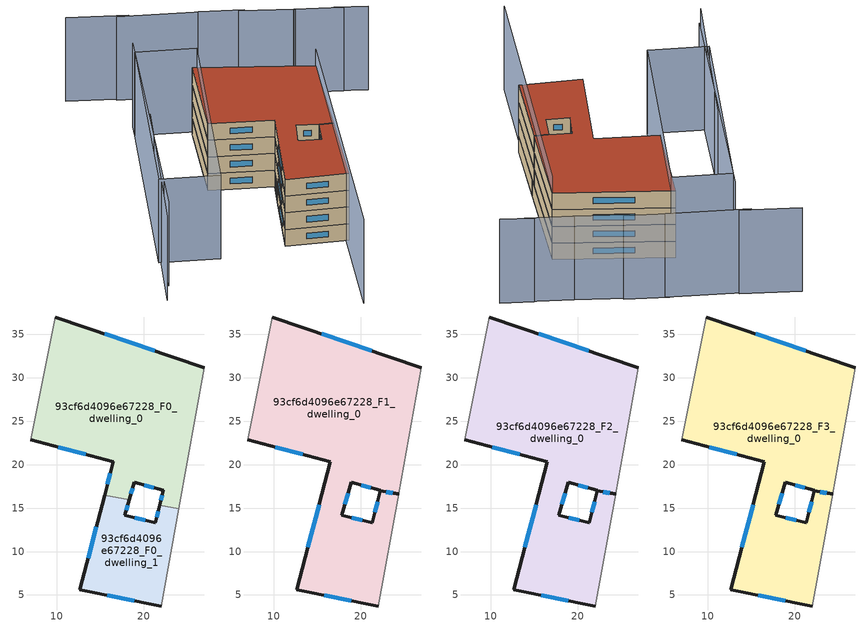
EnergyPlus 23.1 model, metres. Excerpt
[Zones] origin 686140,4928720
93cf6d4096e67228_F0_dwelling_0
 floor ground (EU_floor_Construction): 26.97,31.15 24.04,14.92 21.82,15.32 22.24,17.02 18.92,17.95 18.32,15.95 15.48,16.46 16.48,20.31 6.97,22.86 9.79,36.97 z0
 wall outside (EU_wall_Construction): 26.97,31.15 9.79,36.97 / 18.32,15.95 18.92,17.95 22.24,17.02 21.82,15.32 / 6.97,22.86 16.48,20.31 15.48,16.46 z0:3
 wall adiabatic (EU_wall_Construction): 24.04,14.92 26.97,31.15 / 9.79,36.97 6.97,22.86 z0:3
 wall to 93cf6d4096e67228_F0_dwelling_1 (EU_wall_Construction): 15.48,16.46 18.32,15.95 / 21.82,15.32 24.04,14.92 z0:3
 window (EU_Window_Construction): 21.24,33.09 15.52,35.03 / 22.1,16.45 21.96,15.88 / 20.03,17.64 21.13,17.33 / 18.52,16.62 18.72,17.28 / 16.15,19.03 15.81,17.74 / 10.14,22.01 13.31,21.16 z1:2
 roof outside (EU_roof_Construction): 24.34,16.58 24.35,16.63 22.24,17.01 22.23,16.96 z3
93cf6d4096e67228_F0_dwelling_1
 floor ground (EU_floor_Construction): 24.04,14.92 22.02,3.73 12.64,5.58 15.48,16.46 18.32,15.95 17.78,14.15 21.32,13.29 21.82,15.32 z0
 wall outside (EU_wall_Construction): 21.82,15.32 21.32,13.29 17.78,14.15 18.32,15.95 / 15.48,16.46 12.64,5.58 22.02,3.73 z0:3
 wall adiabatic (EU_wall_Construction): 22.02,3.73 24.04,14.92 z0:3
 window (EU_Window_Construction): 20.14,13.58 18.96,13.87 / 21.65,14.64 21.49,13.97 / 15.77,4.97 18.89,4.35 / 14.53,12.83 13.59,9.21 / 17.96,14.75 18.14,15.35 z1:2
93cf6d4096e67228_F1_dwelling_0
 floor outside (EU_floor_Construction): 24.35,16.63 22.24,17.01 18.92,17.95 22.24,17.02 z3
 floor to 93cf6d4096e67228_F0_dwelling_0 (EU_floor_Construction): 26.97,31.15 24.35,16.63 22.24,17.02 18.92,17.95 18.32,15.95 15.48,16.46 16.48,20.31 6.97,22.86 9.79,36.97 z3; 24.34,16.58 24.04,14.92 21.82,15.31 22.23,16.96 z3
 floor to 93cf6d4096e67228_F0_dwelling_1 (EU_floor_Construction): 24.04,14.92 22.02,3.73 12.64,5.58 15.48,16.46 18.32,15.95 17.78,14.15 21.32,13.29 21.82,15.31 z3
 wall outside (EU_wall_Construction): 26.97,31.15 9.79,36.97 / 24.35,16.63 22.24,17.01 / 24.34,16.58 22.23,16.96 21.32,13.29 17.78,14.15 18.92,17.95 22.24,17.02 / 6.97,22.86 16.48,20.31 12.64,5.58 22.02,3.73 z3:6
 wall adiabatic (EU_wall_Construction): 9.79,36.97 6.97,22.86 / 24.35,16.63 26.97,31.15 / 22.02,3.73 24.34,16.58 z3:6
 window (EU_Window_Construction): 21.24,33.09 15.52,35.03 / 23.65,16.76 22.94,16.89 / 20.03,17.64 21.13,17.33 / 18.16,15.42 18.54,16.69 / 20.14,13.58 18.96,13.87 / 21.92,15.74 21.62,14.52 / 23.64,16.71 22.93,16.84 / 15.77,4.97 18.89,4.35 / 15.2,15.4 13.92,10.49 / 10.14,22.01 13.31,21.16 z4:5
93cf6d4096e67228_F2_dwelling_0
 floor to 93cf6d4096e67228_F1_dwelling_0 (EU_floor_Construction): 26.97,31.15 24.35,16.63 22.24,17.02 18.92,17.95 17.78,14.15 21.32,13.29 22.23,16.96 24.34,16.58 22.02,3.73 12.64,5.58 16.48,20.31 6.97,22.86 9.79,36.97 z6
 wall outside (EU_wall_Construction): 26.97,31.15 9.79,36.97 / 22.24,17.01 24.35,16.63 / 22.23,16.96 21.32,13.29 17.78,14.15 18.92,17.95 22.24,17.02 / 22.23,16.96 24.34,16.58 / 6.97,22.86 16.48,20.31 12.64,5.58 22.02,3.73 z6:9
 wall adiabatic (EU_wall_Construction): 9.79,36.97 6.97,22.86 / 24.35,16.63 26.97,31.15 / 22.02,3.73 24.34,16.58 z6:9
 window (EU_Window_Construction): 21.24,33.09 15.52,35.03 / 22.94,16.89 23.65,16.76 / 20.03,17.64 21.13,17.33 / 18.16,15.42 18.54,16.69 / 20.14,13.58 18.96,13.87 / 21.92,15.74 21.62,14.52 / 22.93,16.84 23.64,16.71 / 15.77,4.97 18.89,4.35 / 15.2,15.4 13.92,10.49 / 10.14,22.01 13.31,21.16 z7:8
93cf6d4096e67228_F3_dwelling_0
 floor to 93cf6d4096e67228_F2_dwelling_0 (EU_floor_Construction): 26.97,31.15 24.35,16.63 22.24,17.02 18.92,17.95 17.78,14.15 21.32,13.29 22.23,16.96 24.34,16.58 22.02,3.73 12.64,5.58 16.48,20.31 6.97,22.86 9.79,36.97 z9
 wall outside (EU_wall_Construction): 26.97,31.15 9.79,36.97 / 22.24,17.01 24.35,16.63 / 22.23,16.96 21.32,13.29 17.78,14.15 18.92,17.95 22.24,17.02 / 22.23,16.96 24.34,16.58 / 6.97,22.86 16.48,20.31 12.64,5.58 22.02,3.73 z9:12
 wall adiabatic (EU_wall_Construction): 9.79,36.97 6.97,22.86 / 24.35,16.63 26.97,31.15 / 22.02,3.73 24.34,16.58 z9:12
 window (EU_Window_Construction): 21.24,33.09 15.52,35.03 / 22.94,16.89 23.65,16.76 / 20.03,17.64 21.13,17.33 / 18.16,15.42 18.54,16.69 / 20.14,13.58 18.96,13.87 / 21.92,15.74 21.62,14.52 / 22.93,16.84 23.64,16.71 / 15.77,4.97 18.89,4.35 / 15.2,15.4 13.92,10.49 / 10.14,22.01 13.31,21.16 z10:11
 roof outside (EU_roof_Construction): 22.02,3.73 24.34,16.58 22.23,16.96 21.32,13.29 17.78,14.15 18.92,17.95 22.24,17.02 24.35,16.63 26.97,31.15 9.79,36.97 6.97,22.86 16.48,20.31 12.64,5.58 z12
shading: -1.6,24.04 -8.32,-1.22 / 2.35,41.95 -6.83,2.17 / 18.37,-11.95 26.97,31.15 / 37.99,38.74 33.13,40.19 / 34.52,39.7 27.5,41.75 / 27.67,41.7 19.76,44.23 / 20.63,44.16 14.09,46.03 / 14.76,45.86 2.48,49.02 / 4.24,48.86 -4.6,51.47 / -6.18,8.12 1.82,39.67 / 1.82,39.67 10.66,37.43 / 10.66,37.43 2.66,5.88 / 2.66,5.88 -6.18,8.12 z0:15
[Building]
EU S2 Campaign: North Axis=0; Terrain=City; Solar Distribution=FullExterior
[Site:Location]
Bologna: Latitude=44.5; Longitude=11.25; Time Zone=1; Elevation=37
[SizingPeriod:WeatherFileDays]
AnnualSizingPeriod: Begin Month=1; Begin Day of Month=1; End Month=12; End Day of Month=31; Day of Week for Start Day=Monday; Use Weather File Daylight Saving Period=No; Use Weather File Rain and Snow Indicators=No
[MATERIAL]
EU_InternalMass_Material: Roughness=MediumRough; Thickness=0.1; Conductivity=1; Density=1800; Specific Heat=900; Thermal Absorptance=0.9; Solar Absorptance=0.7; Visible Absorptance=0.7
[MATERIAL:NOMASS] Roughness=MediumRough; Thermal Absorptance=0.9; Solar Absorptance=0.7; Visible Absorptance=0.7
Name | Thermal Resistance
EU_wall_NoMass | 0.937881
EU_roof_NoMass | 0.548572
EU_floor_NoMass | 0.71348
[WINDOWMATERIAL:SIMPLEGLAZINGSYSTEM]
EU_Window_SimpleGlazing: UFactor=4.25633; Solar Heat Gain Coefficient=0.85; Visible Transmittance=0.85
[CONSTRUCTION]
EU_wall_Construction: EU_wall_NoMass
EU_roof_Construction: EU_roof_NoMass
EU_floor_Construction: EU_floor_NoMass
EU_InternalMass_Construction: EU_InternalMass_Material
EU_Window_Construction: EU_Window_SimpleGlazing
[ZONE] Type=1; Multiplier=1; Ceiling Height=autocalculate; Floor Area=autocalculate; Part of Total Floor Area=Yes
Name | Volume
93cf6d4096e67228_F0_dwelling_0 | 822.445
93cf6d4096e67228_F1_dwelling_0 | 1110.06
93cf6d4096e67228_F2_dwelling_0; 93cf6d4096e67228_F3_dwelling_0 | 1109.99
93cf6d4096e67228_F0_dwelling_1 | 287.89
[INTERNALMASS] Construction=EU_InternalMass_Construction
Name | Zone or ZoneList | Surface Area
93cf6d4096e67228_F0_dwelling_0_EU_InternalMass | 93cf6d4096e67228_F0_dwelling_0 | 274.149
93cf6d4096e67228_F0_dwelling_1_EU_InternalMass | 93cf6d4096e67228_F0_dwelling_1 | 95.9633
93cf6d4096e67228_F1_dwelling_0_EU_InternalMass | 93cf6d4096e67228_F1_dwelling_0 | 370.007
93cf6d4096e67228_F2_dwelling_0_EU_InternalMass | 93cf6d4096e67228_F2_dwelling_0 | 370.007
93cf6d4096e67228_F3_dwelling_0_EU_InternalMass | 93cf6d4096e67228_F3_dwelling_0 | 370.007
[OTHEREQUIPMENT] Fuel Type=Electricity; Design Level Calculation Method=Watts/Area; Power per Zone Floor Area=1; Fraction Latent=0; Fraction Radiant=0; Fraction Lost=0; Carbon Dioxide Generation Rate=0; EndUse Subcategory=EU_Step8_InternalGains
Name | Zone or ZoneList or Space or SpaceList | Schedule
EU_Step8_InternalGain_93cf6d4096e67228_F0_dwelling_0_f000 | 93cf6d4096e67228_F0_dwelling_0 | EU_Step8_GainSchedule_93cf6d4096e67228_F0_dwelling_0_f000
EU_Step8_InternalGain_93cf6d4096e67228_F0_dwelling_1_f000 | 93cf6d4096e67228_F0_dwelling_1 | EU_Step8_GainSchedule_93cf6d4096e67228_F0_dwelling_1_f000
EU_Step8_InternalGain_93cf6d4096e67228_F1_dwelling_0_f000 | 93cf6d4096e67228_F1_dwelling_0 | EU_Step8_GainSchedule_93cf6d4096e67228_F1_dwelling_0_f000
EU_Step8_InternalGain_93cf6d4096e67228_F2_dwelling_0_f000 | 93cf6d4096e67228_F2_dwelling_0 | EU_Step8_GainSchedule_93cf6d4096e67228_F2_dwelling_0_f000
EU_Step8_InternalGain_93cf6d4096e67228_F3_dwelling_0_f000 | 93cf6d4096e67228_F3_dwelling_0 | EU_Step8_GainSchedule_93cf6d4096e67228_F3_dwelling_0_f000
[ZONEVENTILATION:DESIGNFLOWRATE] Schedule=EU_AlwaysOn; Design Flow Rate Calculation Method=AirChanges/Hour; Air Changes per Hour=0.687892; Ventilation Type=Natural; Fan Pressure Rise=0; Fan Total Efficiency=1; Constant Term Coefficient=1; Temperature Term Coefficient=0; Velocity Term Coefficient=0; Velocity Squared Term Coefficient=0; Minimum Indoor Temperature=-100; Maximum Indoor Temperature=100; Delta Temperature=-100; Minimum Outdoor Temperature=-100; Maximum Outdoor Temperature=100; Maximum Wind Speed=40
Name | Zone or ZoneList or Space or SpaceList
EU_ConstantAir_93cf6d4096e67228_F0_dwelling_0 | 93cf6d4096e67228_F0_dwelling_0
EU_ConstantAir_93cf6d4096e67228_F0_dwelling_1 | 93cf6d4096e67228_F0_dwelling_1
EU_ConstantAir_93cf6d4096e67228_F1_dwelling_0 | 93cf6d4096e67228_F1_dwelling_0
EU_ConstantAir_93cf6d4096e67228_F2_dwelling_0 | 93cf6d4096e67228_F2_dwelling_0
EU_ConstantAir_93cf6d4096e67228_F3_dwelling_0 | 93cf6d4096e67228_F3_dwelling_0
[HVACTEMPLATE:THERMOSTAT] Constant Heating Setpoint=20; Constant Cooling Setpoint=50
EU_HeatOnly_93cf6d4096e67228_F0_dwelling_0; EU_HeatOnly_93cf6d4096e67228_F0_dwelling_1; EU_HeatOnly_93cf6d4096e67228_F1_dwelling_0; EU_HeatOnly_93cf6d4096e67228_F2_dwelling_0; EU_HeatOnly_93cf6d4096e67228_F3_dwelling_0
[HVACTEMPLATE:ZONE:IDEALLOADSAIRSYSTEM] System Availability Schedule=EU_AlwaysOn; Maximum Heating Supply Air Temperature=50; Minimum Cooling Supply Air Temperature=13; Maximum Heating Supply Air Humidity Ratio=0.0156; Minimum Cooling Supply Air Humidity Ratio=0.0077; Heating Limit=NoLimit; Cooling Limit=NoLimit; Heating Availability Schedule=EU_AlwaysOn; Cooling Availability Schedule=EU_CoolingOff; Dehumidification Control Type=ConstantSensibleHeatRatio; Cooling Sensible Heat Ratio=0.7; Dehumidification Setpoint=60; Humidification Control Type=None; Humidification Setpoint=30; Outdoor Air Method=None; Outdoor Air Flow Rate per Person=0.00944; Outdoor Air Flow Rate per Zone Floor Area=0; Outdoor Air Flow Rate per Zone=0; Demand Controlled Ventilation Type=None; Outdoor Air Economizer Type=NoEconomizer; Heat Recovery Type=None; Sensible Heat Recovery Effectiveness=0.7; Latent Heat Recovery Effectiveness=0.65
Name | Template Thermostat
93cf6d4096e67228_F0_dwelling_0 | EU_HeatOnly_93cf6d4096e67228_F0_dwelling_0
93cf6d4096e67228_F0_dwelling_1 | EU_HeatOnly_93cf6d4096e67228_F0_dwelling_1
93cf6d4096e67228_F1_dwelling_0 | EU_HeatOnly_93cf6d4096e67228_F1_dwelling_0
93cf6d4096e67228_F2_dwelling_0 | EU_HeatOnly_93cf6d4096e67228_F2_dwelling_0
93cf6d4096e67228_F3_dwelling_0 | EU_HeatOnly_93cf6d4096e67228_F3_dwelling_0
[SIZING:ZONE] Zone Cooling Design Supply Air Temperature Input Method=SupplyAirTemperature; Zone Cooling Design Supply Air Temperature=13; Zone Heating Design Supply Air Temperature Input Method=SupplyAirTemperature; Zone Heating Design Supply Air Temperature=50; Zone Cooling Design Supply Air Humidity Ratio=0.008; Zone Heating Design Supply Air Humidity Ratio=0.008; Cooling Design Air Flow Method=DesignDay; Cooling Design Air Flow Rate=0; Cooling Minimum Air Flow per Zone Floor Area=0.000762; Cooling Minimum Air Flow=0; Cooling Minimum Air Flow Fraction=0.2; Heating Design Air Flow Method=DesignDay; Heating Design Air Flow Rate=0; Heating Maximum Air Flow per Zone Floor Area=0.002032; Heating Maximum Air Flow=0.141576; Heating Maximum Air Flow Fraction=0.3; Account for Dedicated Outdoor Air System=No; Dedicated Outdoor Air System Control Strategy=NeutralSupplyAir; Dedicated Outdoor Air Low Setpoint Temperature for Design=autosize; Dedicated Outdoor Air High Setpoint Temperature for Design=autosize; Zone Load Sizing Method=Sensible Load Only No Latent Load; Zone Latent Cooling Design Supply Air Humidity Ratio Input Method=HumidityRatioDifference; Zone Cooling Design Supply Air Humidity Ratio Difference=0.005; Zone Latent Heating Design Supply Air Humidity Ratio Input Method=HumidityRatioDifference; Zone Humidification Design Supply Air Humidity Ratio Difference=0.005
93cf6d4096e67228_F0_dwelling_0; 93cf6d4096e67228_F0_dwelling_1; 93cf6d4096e67228_F1_dwelling_0; 93cf6d4096e67228_F2_dwelling_0; 93cf6d4096e67228_F3_dwelling_0
[SCHEDULE:CONSTANT]
Name | Hourly Value
EU_AlwaysOn | 1
EU_CoolingOff | 0
[SCHEDULE:FILE] Column Number=1; Rows to Skip at Top=0; Number of Hours of Data=8760; Column Separator=Comma; Interpolate to Timestep=No; Minutes per Item=60; Adjust Schedule for Daylight Savings=Yes
Name | File
EU_Step8_GainSchedule_93cf6d4096e67228_F0_dwelling_0_f000 | ../../schedules/93cf6d4096e67228/93cf6d4096e67228_F0_dwelling_0_f000_gain.csv
EU_Step8_GainSchedule_93cf6d4096e67228_F0_dwelling_1_f000 | ../../schedules/93cf6d4096e67228/93cf6d4096e67228_F0_dwelling_1_f000_gain.csv
EU_Step8_GainSchedule_93cf6d4096e67228_F1_dwelling_0_f000 | ../../schedules/93cf6d4096e67228/93cf6d4096e67228_F1_dwelling_0_f000_gain.csv
EU_Step8_GainSchedule_93cf6d4096e67228_F2_dwelling_0_f000 | ../../schedules/93cf6d4096e67228/93cf6d4096e67228_F2_dwelling_0_f000_gain.csv
EU_Step8_GainSchedule_93cf6d4096e67228_F3_dwelling_0_f000 | ../../schedules/93cf6d4096e67228/93cf6d4096e67228_F3_dwelling_0_f000_gain.csv
